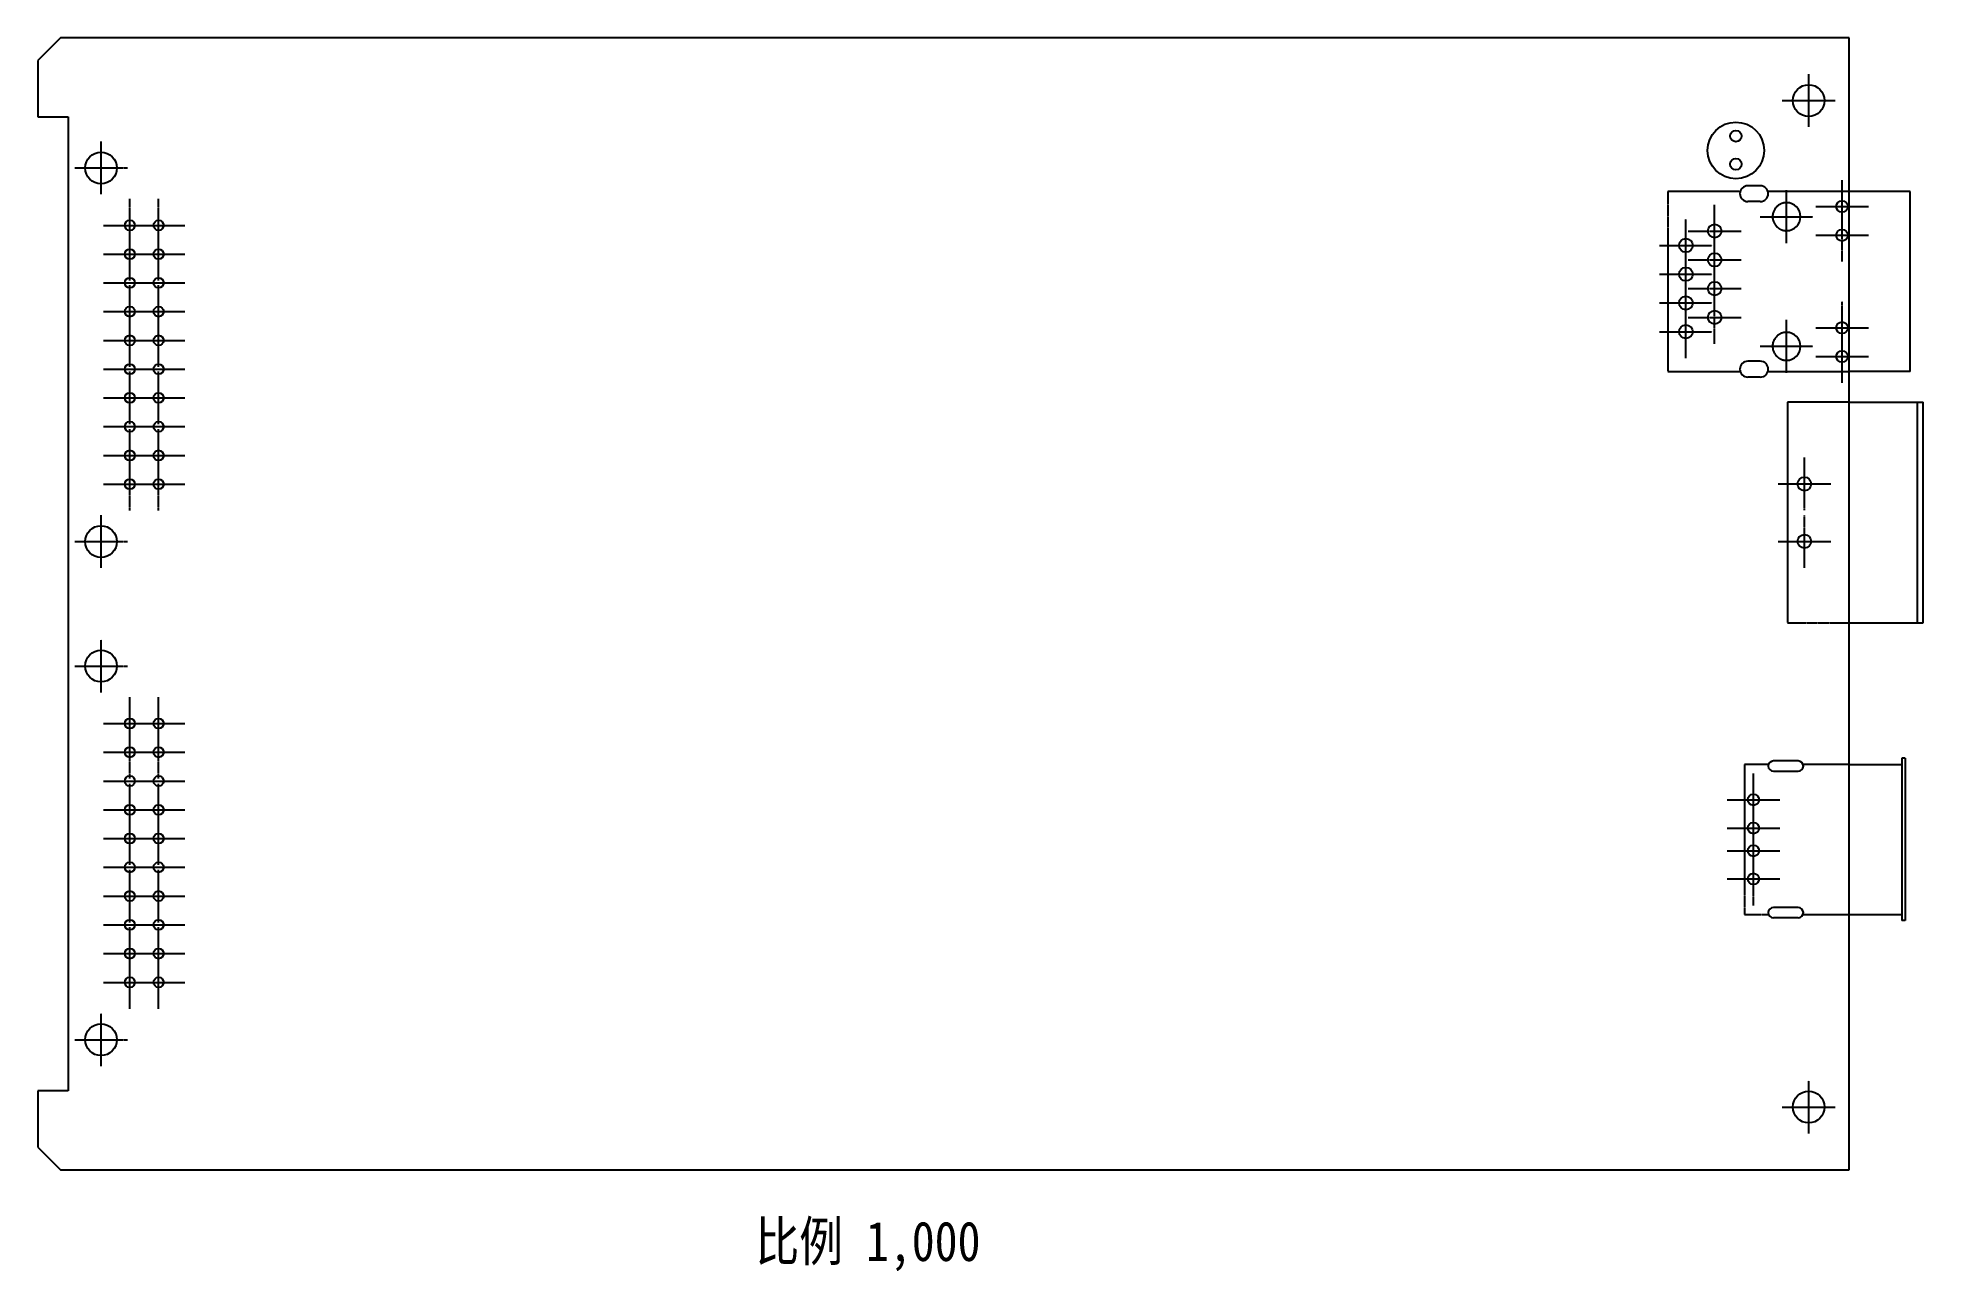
# Model space of a CAD drawing. Header units: millimetres. Extents: x -3147 to 3410, y -2293 to 1997.
import ezdxf

# ---------------------------------------------------------------- set-up
doc = ezdxf.new("R2010")
doc.units = ezdxf.units.MM
doc.header["$LTSCALE"] = 30.734
doc.linetypes.add('CENTER', pattern=[0.6, 0.375, -0.075, 0.075, -0.075])
doc.layers.get('0').update_dxf_attribs({"linetype": 'CONTINUOUS'})
doc.styles.get("Standard").update_dxf_attribs({"font": 'txt', "width": 0.85})

msp = doc.modelspace()

# ---------------------------------------------------------------- linework, layer by layer
at = {"color": 7, "linetype": 'Continuous'}
for p, q in [((-3068.2, 1996.8), (-3146.9, 1918.1)), ((3152.3, 1996.8), (-3068.2, 1996.8)), ((3152.3, -1940.2), (3152.3, 1996.8)), ((-3146.9, 1918.1), (-3146.9, 1722)), ((-3146.9, 1722), (-3040.6, 1722)), ((-3040.6, 1722), (-3040.6, -1665.4)), ((2843.5, 1482.2), (2800.2, 1482.2)), ((3364.8, 836.5), (3364.8, 1461.7)), ((2843.5, 1427.1), (2800.2, 1427.1)), ((2843.5, 871.9), (2800.2, 871.9)), ((2843.5, 816.8), (2800.2, 816.8)), ((3390.6, -37.8), (3390.6, 729.9)), ((3410.3, -37.8), (3410.3, 729.9)), ((2975.5, -518), (2888.9, -518)), ((3347.2, -508.1), (3335.4, -508.1)), ((3335.4, -508.1), (3335.4, -1073.1)), ((3347.2, -508.1), (3347.2, -1073.1)), ((2888.9, -553.4), (2975.5, -553.4)), ((2975.5, -1027.8), (2888.9, -1027.8)), ((2975.5, -1063.2), (2888.9, -1063.2)), ((3347.2, -1073.1), (3335.4, -1073.1)), ((-3146.9, -1665.4), (-3146.9, -1861.5)), ((-3040.6, -1665.4), (-3146.9, -1665.4)), ((-3146.9, -1861.5), (-3068.2, -1940.2)), ((-3068.2, -1940.2), (3152.3, -1940.2))]:
    msp.add_line(p, q, dxfattribs=at)
at = {"color": 1, "linetype": 'CENTER', "ltscale": 0.1}
for p, q in [((3011.8, 1686.6), (3011.8, 1870)), ((2920.1, 1778.3), (3103.4, 1778.3)), ((-2926.4, 1452.4), (-2926.4, 1635.7)), ((-3018.1, 1544), (-2834.7, 1544)), ((2934.8, 1282.8), (2934.8, 1466.2)), ((3127.8, 1318.3), (3127.8, 1501.6)), ((-2826.4, 1252.8), (-2826.4, 1436.1)), ((-2726.4, 1252.8), (-2726.4, 1436.1)), ((2684.8, 1232.8), (2684.8, 1416.2)), ((3036.1, 1409.9), (3219.4, 1409.9)), ((3127.8, 1218.3), (3127.8, 1401.6)), ((-2918.1, 1344.4), (-2734.7, 1344.4)), ((-2826.4, 1152.8), (-2826.4, 1336.1)), ((-2818.1, 1344.4), (-2634.7, 1344.4)), ((-2726.4, 1152.8), (-2726.4, 1336.1)), ((2584.8, 1182.8), (2584.8, 1366.2)), ((2593.2, 1324.5), (2776.5, 1324.5)), ((2684.8, 1132.8), (2684.8, 1316.2)), ((2843.2, 1374.5), (3026.5, 1374.5)), ((2493.2, 1274.5), (2676.5, 1274.5)), ((2584.8, 1082.8), (2584.8, 1266.2)), ((3036.1, 1309.9), (3219.4, 1309.9)), ((-2918.1, 1244.4), (-2734.7, 1244.4)), ((-2818.1, 1244.4), (-2634.7, 1244.4)), ((2593.2, 1224.5), (2776.5, 1224.5)), ((2684.8, 1032.8), (2684.8, 1216.2)), ((-2918.1, 1144.4), (-2734.7, 1144.4)), ((-2826.4, 952.8), (-2826.4, 1136.1)), ((-2818.1, 1144.4), (-2634.7, 1144.4)), ((-2726.4, 952.8), (-2726.4, 1136.1)), ((2493.2, 1174.5), (2676.5, 1174.5)), ((2584.8, 982.8), (2584.8, 1166.2)), ((2593.2, 1124.5), (2776.5, 1124.5)), ((2684.8, 932.8), (2684.8, 1116.2)), ((2493.2, 1074.5), (2676.5, 1074.5)), ((2584.8, 882.8), (2584.8, 1066.2)), ((2584.8, 882.8), (2584.8, 1066.2)), ((3127.8, 896.6), (3127.8, 1080)), ((-2918.1, 1044.4), (-2734.7, 1044.4)), ((-2826.4, 852.8), (-2826.4, 1036.1)), ((-2818.1, 1044.4), (-2634.7, 1044.4)), ((-2726.4, 852.8), (-2726.4, 1036.1)), ((2593.2, 1024.5), (2776.5, 1024.5)), ((2934.8, 832), (2934.8, 1015.4)), ((3036.1, 988.3), (3219.4, 988.3)), ((-2918.1, 944.4), (-2734.7, 944.4)), ((-2818.1, 944.4), (-2634.7, 944.4)), ((2493.2, 974.5), (2676.5, 974.5)), ((2843.2, 923.7), (3026.5, 923.7)), ((3127.8, 796.6), (3127.8, 980)), ((3036.1, 888.3), (3219.4, 888.3)), ((-2918.1, 844.4), (-2734.7, 844.4)), ((-2826.4, 652.8), (-2826.4, 836.1)), ((-2818.1, 844.4), (-2634.7, 844.4)), ((-2726.4, 652.8), (-2726.4, 836.1)), ((-2918.1, 744.4), (-2734.7, 744.4)), ((-2818.1, 744.4), (-2634.7, 744.4)), ((-2918.1, 644.4), (-2734.7, 644.4)), ((-2826.4, 452.8), (-2826.4, 636.1)), ((-2818.1, 644.4), (-2634.7, 644.4)), ((-2726.4, 452.8), (-2726.4, 636.1)), ((-2918.1, 544.4), (-2734.7, 544.4)), ((-2826.4, 352.8), (-2826.4, 536.1)), ((-2818.1, 544.4), (-2634.7, 544.4)), ((-2726.4, 352.8), (-2726.4, 536.1)), ((2996.9, 353.7), (2996.9, 537.1)), ((-2918.1, 444.4), (-2734.7, 444.4)), ((-2818.1, 444.4), (-2634.7, 444.4)), ((2905.3, 445.4), (3088.6, 445.4)), ((-2926.4, 153.2), (-2926.4, 336.5)), ((2996.9, 153.7), (2996.9, 337.1)), ((-3018.1, 244.8), (-2834.7, 244.8)), ((2905.3, 245.4), (3088.6, 245.4)), ((-2926.4, -279.9), (-2926.4, -96.6)), ((-3018.1, -188.2), (-2834.7, -188.2)), ((-2826.4, -479.5), (-2826.4, -296.2)), ((-2726.4, -479.5), (-2726.4, -296.2)), ((-2918.1, -387.8), (-2734.7, -387.8)), ((-2818.1, -387.8), (-2634.7, -387.8)), ((-2826.4, -579.5), (-2826.4, -396.2)), ((-2726.4, -579.5), (-2726.4, -396.2)), ((-2918.1, -487.8), (-2734.7, -487.8)), ((-2818.1, -487.8), (-2634.7, -487.8)), ((-2918.1, -587.8), (-2734.7, -587.8)), ((-2818.1, -587.8), (-2634.7, -587.8)), ((2819.6, -744.5), (2819.6, -561.1)), ((-2826.4, -779.5), (-2826.4, -596.2)), ((-2726.4, -779.5), (-2726.4, -596.2)), ((2728, -652.8), (2911.3, -652.8)), ((-2918.1, -687.8), (-2734.7, -687.8)), ((-2826.4, -879.5), (-2826.4, -696.2)), ((-2818.1, -687.8), (-2634.7, -687.8)), ((-2726.4, -879.5), (-2726.4, -696.2)), ((2819.6, -842.9), (2819.6, -659.6)), ((2728, -751.2), (2911.3, -751.2)), ((2819.6, -921.6), (2819.6, -738.3)), ((-2918.1, -787.8), (-2734.7, -787.8)), ((-2818.1, -787.8), (-2634.7, -787.8)), ((2728, -830), (2911.3, -830)), ((2819.6, -1020.1), (2819.6, -836.7)), ((-2918.1, -887.8), (-2734.7, -887.8)), ((-2826.4, -1079.5), (-2826.4, -896.2)), ((-2818.1, -887.8), (-2634.7, -887.8)), ((-2726.4, -1079.5), (-2726.4, -896.2)), ((2728, -928.4), (2911.3, -928.4)), ((-2918.1, -987.8), (-2734.7, -987.8)), ((-2818.1, -987.8), (-2634.7, -987.8)), ((-2918.1, -1087.8), (-2734.7, -1087.8)), ((-2826.4, -1279.5), (-2826.4, -1096.2)), ((-2818.1, -1087.8), (-2634.7, -1087.8)), ((-2726.4, -1279.5), (-2726.4, -1096.2)), ((-2918.1, -1187.8), (-2734.7, -1187.8)), ((-2826.4, -1379.5), (-2826.4, -1196.2)), ((-2818.1, -1187.8), (-2634.7, -1187.8)), ((-2726.4, -1379.5), (-2726.4, -1196.2)), ((-2918.1, -1287.8), (-2734.7, -1287.8)), ((-2818.1, -1287.8), (-2634.7, -1287.8)), ((-2926.4, -1579.1), (-2926.4, -1395.8)), ((-3018.1, -1487.5), (-2834.7, -1487.5)), ((3011.8, -1813.4), (3011.8, -1630)), ((2920.1, -1721.7), (3103.4, -1721.7))]:
    msp.add_line(p, q, dxfattribs=at)
at = {"color": 6, "linetype": 'CENTER', "ltscale": 0.1}
for p, q in [((2522.2, 1461.7), (2522.2, 836.5)), ((2773.6, 1461.7), (2522.2, 1461.7)), ((3152.3, 1461.7), (2870.1, 1461.7)), ((2522.2, 836.5), (2773.8, 836.5)), ((2869.9, 836.5), (3152.3, 836.5)), ((3152.3, 729.9), (2937.9, 729.9)), ((2937.9, 729.9), (2937.9, -37.8)), ((2937.9, -37.8), (3152.3, -37.8)), ((2788.1, -529.8), (2788.1, -1051.4)), ((2872.2, -529.8), (2788.1, -529.8)), ((3152.3, -529.8), (2992.2, -529.8)), ((2788.1, -1051.4), (2872.2, -1051.4)), ((2992.2, -1051.4), (3152.3, -1051.4))]:
    msp.add_line(p, q, dxfattribs=at)
for p, q in [((3364.8, 1461.7), (3152.3, 1461.7)), ((3364.8, 836.5), (3152.3, 836.5)), ((3152.3, 729.9), (3410.3, 729.9)), ((3152.3, -37.8), (3410.3, -37.8)), ((3152.3, -529.8), (3335.4, -529.8)), ((3152.3, -1051.4), (3335.4, -1051.4))]:
    msp.add_line(p, q)
at = {"color": 7, "linetype": 'Continuous'}
for centre, radius in [((3011.8, 1778.3), 55.1), ((-2926.4, 1544), 55.1), ((3127.8, 1409.9), 20.1), ((-2826.4, 1344.4), 17.7), ((-2726.4, 1344.4), 17.7), ((2684.8, 1324.5), 23.6), ((3127.8, 1309.9), 20.1), ((-2826.4, 1244.4), 17.7), ((-2726.4, 1244.4), 17.7), ((2584.8, 1274.5), 23.6), ((2684.8, 1224.5), 23.6), ((2584.8, 1174.5), 23.6), ((-2826.4, 1144.4), 17.7), ((-2726.4, 1144.4), 17.7), ((2684.8, 1124.5), 23.6), ((-2826.4, 1044.4), 17.7), ((-2726.4, 1044.4), 17.7), ((2584.8, 1074.5), 23.6), ((2584.8, 974.5), 23.6), ((2684.8, 1024.5), 23.6), ((3127.8, 988.3), 20.1), ((-2826.4, 944.4), 17.7), ((-2726.4, 944.4), 17.7), ((-2826.4, 844.4), 17.7), ((-2726.4, 844.4), 17.7), ((3127.8, 888.3), 20.1), ((-2826.4, 744.4), 17.7), ((-2726.4, 744.4), 17.7), ((-2826.4, 644.4), 17.7), ((-2726.4, 644.4), 17.7), ((-2826.4, 544.4), 17.7), ((-2726.4, 544.4), 17.7), ((-2826.4, 444.4), 17.7), ((-2726.4, 444.4), 17.7), ((2996.9, 445.4), 23.6), ((-2926.4, 244.8), 55.1), ((2996.9, 245.4), 23.6), ((-2926.4, -188.2), 55.1), ((-2826.4, -387.8), 17.7), ((-2726.4, -387.8), 17.7), ((-2826.4, -487.8), 17.7), ((-2726.4, -487.8), 17.7), ((-2826.4, -587.8), 17.7), ((-2726.4, -587.8), 17.7), ((2819.6, -652.8), 19.7), ((-2826.4, -687.8), 17.7), ((-2726.4, -687.8), 17.7), ((-2826.4, -787.8), 17.7), ((-2726.4, -787.8), 17.7), ((2819.6, -751.2), 19.7), ((2819.6, -830), 19.7), ((-2826.4, -887.8), 17.7), ((-2726.4, -887.8), 17.7), ((2819.6, -928.4), 19.7), ((-2826.4, -987.8), 17.7), ((-2726.4, -987.8), 17.7), ((-2826.4, -1087.8), 17.7), ((-2726.4, -1087.8), 17.7), ((-2826.4, -1187.8), 17.7), ((-2726.4, -1187.8), 17.7), ((-2826.4, -1287.8), 17.7), ((-2726.4, -1287.8), 17.7), ((-2926.4, -1487.5), 55.1), ((3011.8, -1721.7), 55.1)]:
    msp.add_circle(centre, radius, dxfattribs=at)
for centre, radius in [((2758.6, 1605), 98.4), ((2758.6, 1655), 19.7), ((2758.6, 1557), 19.7)]:
    msp.add_circle(centre, radius)
for centre, radius, start, end in [((2800.2, 1454.6), 27.6, 90, 270), ((2843.5, 1454.6), 27.6, 270, 90), ((2934.8, 1374.5), 48.6, 270.02044, 90.00008), ((2934.8, 923.7), 48.6, 270.02044, 90.00008), ((2800.2, 844.4), 27.6, 90, 270), ((2843.5, 844.4), 27.6, 270, 90), ((2888.9, -535.7), 17.7, 90, 270), ((2975.5, -535.7), 17.7, 270, 90), ((2888.9, -1045.5), 17.7, 90, 270), ((2975.5, -1045.5), 17.7, 270, 90)]:
    msp.add_arc(centre, radius, start, end, dxfattribs=at)
for points, knots in [([(2934.8, 1423.1), (2934.7, 1423.2), (2934.1, 1423.2), (2933.2, 1423.3), (2932, 1423.2), (2930.9, 1423.1), (2929.9, 1423), (2929.1, 1422.9), (2928.2, 1422.8), (2927.2, 1422.7), (2926.2, 1422.5), (2925.1, 1422.3), (2923.8, 1422), (2922.3, 1421.6), (2920.5, 1421.1), (2918.4, 1420.4), (2916, 1419.5), (2913.2, 1418), (2910.3, 1416.4), (2907.4, 1414.7), (2904.6, 1412.7), (2901.7, 1410.2), (2898.8, 1407.1), (2895.8, 1403.2), (2892.9, 1398.7), (2890.2, 1393.5), (2887.9, 1388.1), (2886.5, 1381.8), (2886.2, 1375.4), (2886.4, 1369.3), (2887.1, 1363.5), (2889, 1358.1), (2891.4, 1353.1), (2893.7, 1349), (2895.8, 1345.9), (2897.8, 1343), (2900.2, 1340.4), (2902.7, 1337.9), (2905, 1336), (2906.9, 1334.7), (2908.6, 1333.6), (2910.3, 1332.5), (2912.1, 1331.5), (2913.9, 1330.6), (2915.5, 1329.8), (2916.8, 1329.2), (2918, 1328.8), (2919.2, 1328.3), (2920.7, 1327.9), (2922.1, 1327.5), (2923.5, 1327.1), (2924.5, 1326.8), (2925.4, 1326.6), (2926.2, 1326.5), (2926.9, 1326.4), (2927.6, 1326.2), (2928.1, 1326.2), (2928.5, 1326.1), (2928.9, 1326), (2929.3, 1326), (2929.6, 1325.9), (2929.9, 1325.9), (2930.2, 1325.9), (2930.5, 1325.8), (2930.8, 1325.8), (2931.1, 1325.8), (2931.5, 1325.8), (2931.9, 1325.8), (2932.2, 1325.8), (2932.6, 1325.8), (2932.9, 1325.8), (2933.2, 1325.8), (2933.3, 1325.9), (2933.4, 1325.9)], [0, 0, 0, 0, 0.003432, 0.011051, 0.019049, 0.026655, 0.032713, 0.03827, 0.043936, 0.050329, 0.05743, 0.064991, 0.073339, 0.083156, 0.095094, 0.109736, 0.127092, 0.147333, 0.17153, 0.193463, 0.213937, 0.240602, 0.267439, 0.297852, 0.338199, 0.373678, 0.413843, 0.45518, 0.499555, 0.541328, 0.575435, 0.614686, 0.655204, 0.684968, 0.709058, 0.728213, 0.754417, 0.779623, 0.797476, 0.813204, 0.826323, 0.838057, 0.852498, 0.866539, 0.878504, 0.8878, 0.895627, 0.90448, 0.913039, 0.925171, 0.93426, 0.941146, 0.946967, 0.952268, 0.95709, 0.961275, 0.964818, 0.967807, 0.970379, 0.972664, 0.97477, 0.97678, 0.978764, 0.980764, 0.982815, 0.984951, 0.98731, 0.98984, 0.992263, 0.994726, 0.996668, 0.998554, 1, 1, 1, 1]), ([(2934.9, 1325.9), (2934.7, 1325.9), (2934.4, 1325.9), (2933.9, 1325.9), (2933.6, 1325.9), (2933.4, 1325.9)], [0, 0, 0, 0, 0.33053, 0.660388, 1, 1, 1, 1]), ([(2934.8, 972.3), (2934.7, 972.4), (2934.2, 972.4), (2933.3, 972.5), (2932.2, 972.5), (2931.2, 972.4), (2930.3, 972.3), (2929.5, 972.2), (2928.7, 972.1), (2927.9, 972), (2927.1, 971.8), (2926.1, 971.7), (2925.1, 971.5), (2924, 971.3), (2922.6, 970.9), (2921, 970.5), (2919.1, 969.9), (2916.7, 969), (2914, 967.7), (2911, 966.1), (2908, 964.3), (2905.1, 962.3), (2902.4, 960), (2899.7, 957.2), (2896.9, 953.9), (2893.9, 949.6), (2891, 944.5), (2888.4, 938.7), (2886.7, 932.5), (2886.2, 925.9), (2886.3, 919.8), (2886.9, 914.2), (2888.3, 908.9), (2890.6, 903.9), (2892.9, 899.5), (2895.1, 896), (2897.1, 893.2), (2899.3, 890.5), (2901.7, 888.1), (2904.1, 885.9), (2906.1, 884.4), (2908, 883.2), (2909.7, 882.1), (2911.5, 881.1), (2913.2, 880.1), (2914.9, 879.3), (2916.3, 878.7), (2917.6, 878.1), (2918.9, 877.7), (2920.1, 877.3), (2921.5, 876.8), (2922.8, 876.5), (2924, 876.2), (2925, 876), (2925.8, 875.8), (2926.5, 875.6), (2927.2, 875.5), (2927.8, 875.4), (2928.3, 875.3), (2928.7, 875.3), (2929, 875.2), (2929.4, 875.2), (2929.7, 875.1), (2930, 875.1), (2930.3, 875.1), (2930.6, 875), (2930.9, 875), (2931.2, 875), (2931.6, 875), (2931.9, 875), (2932.3, 875), (2932.6, 875), (2932.9, 875), (2933.2, 875), (2933.3, 875.1), (2933.4, 875.1)], [0, 0, 0, 0, 0.003054, 0.010006, 0.017593, 0.024678, 0.030442, 0.035669, 0.04061, 0.04573, 0.051453, 0.0578, 0.064591, 0.072091, 0.081082, 0.091932, 0.105043, 0.122015, 0.141544, 0.163702, 0.190076, 0.210259, 0.234044, 0.260406, 0.287309, 0.320639, 0.363422, 0.403089, 0.446083, 0.490521, 0.533745, 0.568085, 0.601134, 0.642055, 0.675883, 0.701426, 0.723157, 0.743125, 0.771107, 0.790473, 0.806578, 0.821448, 0.834505, 0.847124, 0.861759, 0.873836, 0.883953, 0.892868, 0.901752, 0.910381, 0.919821, 0.930074, 0.937654, 0.943793, 0.949289, 0.954345, 0.958853, 0.962713, 0.965976, 0.968743, 0.971155, 0.973327, 0.975361, 0.977339, 0.979316, 0.98132, 0.983383, 0.985532, 0.987834, 0.990263, 0.99257, 0.994934, 0.99682, 0.998581, 1, 1, 1, 1]), ([(2934.9, 875.1), (2934.7, 875.1), (2934.4, 875.1), (2933.9, 875.1), (2933.6, 875.1), (2933.4, 875.1)], [0, 0, 0, 0, 0.33053, 0.660388, 1, 1, 1, 1])]:
    msp.add_open_spline(points, degree=3, knots=knots, dxfattribs=at)

# ---------------------------------------------------------------- texts
at = {"color": 2, "linetype": 'Continuous', "insert": (131.7, -2119.1), "char_height": 137.8, "width": 1096.299, "attachment_point": 3, "line_spacing_factor": 0.9}
msp.add_mtext('比例 1,000', dxfattribs=at)

doc.saveas('drawing.dxf')
